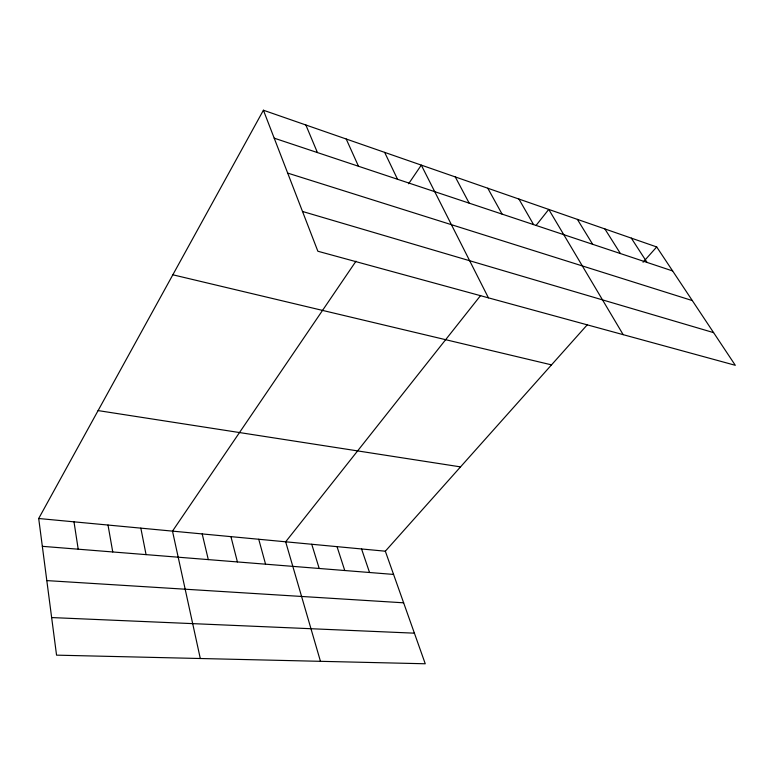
<?xml version="1.0" encoding="UTF-8"?>
<svg xmlns="http://www.w3.org/2000/svg" width="774" height="774" viewBox="0 0 774 774"><rect width="100%" height="100%" fill="white"/><g stroke="black" fill="none" stroke-linecap="round" stroke-linejoin="round"><path stroke-width="1.16" d="M587.311 324.741L385.336 551.204L425.255 663.773L56.55 655.152L38.7 518.503L263.412 110.227L656.7 246.945L735.3 365.299L317.862 251.24L263.412 110.227M355.992 261.186L172.496 531.119L200.302 658.519M408.624 183.757L421.298 165.114L488.423 297.845M480.673 295.436L285.664 541.8L320.465 661.325M536.024 225.495L548.756 209.415L623.176 334.658M643.049 262.251L656.7 246.945M51.645 617.565L414.4 633.171M46.817 580.597L403.641 602.811M42.338 546.328L393.569 574.424M38.7 518.503L385.336 551.204M98.095 410.588L460.53 466.886M172.834 274.789L551.523 364.873M302.508 211.466L713.599 332.627M287.686 173.095L692.324 300.583M274.19 138.159L672.635 270.948M631.294 238.111L647.045 262.415M604.871 228.93L620.409 253.543M577.385 219.371L592.661 244.294M518.909 199.044L533.586 224.605M487.784 188.227L502.084 214.108M455.276 176.927L469.17 203.136M384.649 152.372L397.526 179.258M346.21 139.01L358.478 166.246M305.846 124.972L317.417 152.555M361.555 548.96L369.546 572.499M337.029 546.638L344.759 570.515M311.748 544.257L319.198 568.474M258.739 539.255L265.559 564.178M230.933 536.634L237.405 561.924M202.198 533.925L208.293 559.602M140.829 528.129L146.063 554.619M108.012 525.043L112.752 551.959M73.994 521.831L78.203 549.192"/></g></svg>
